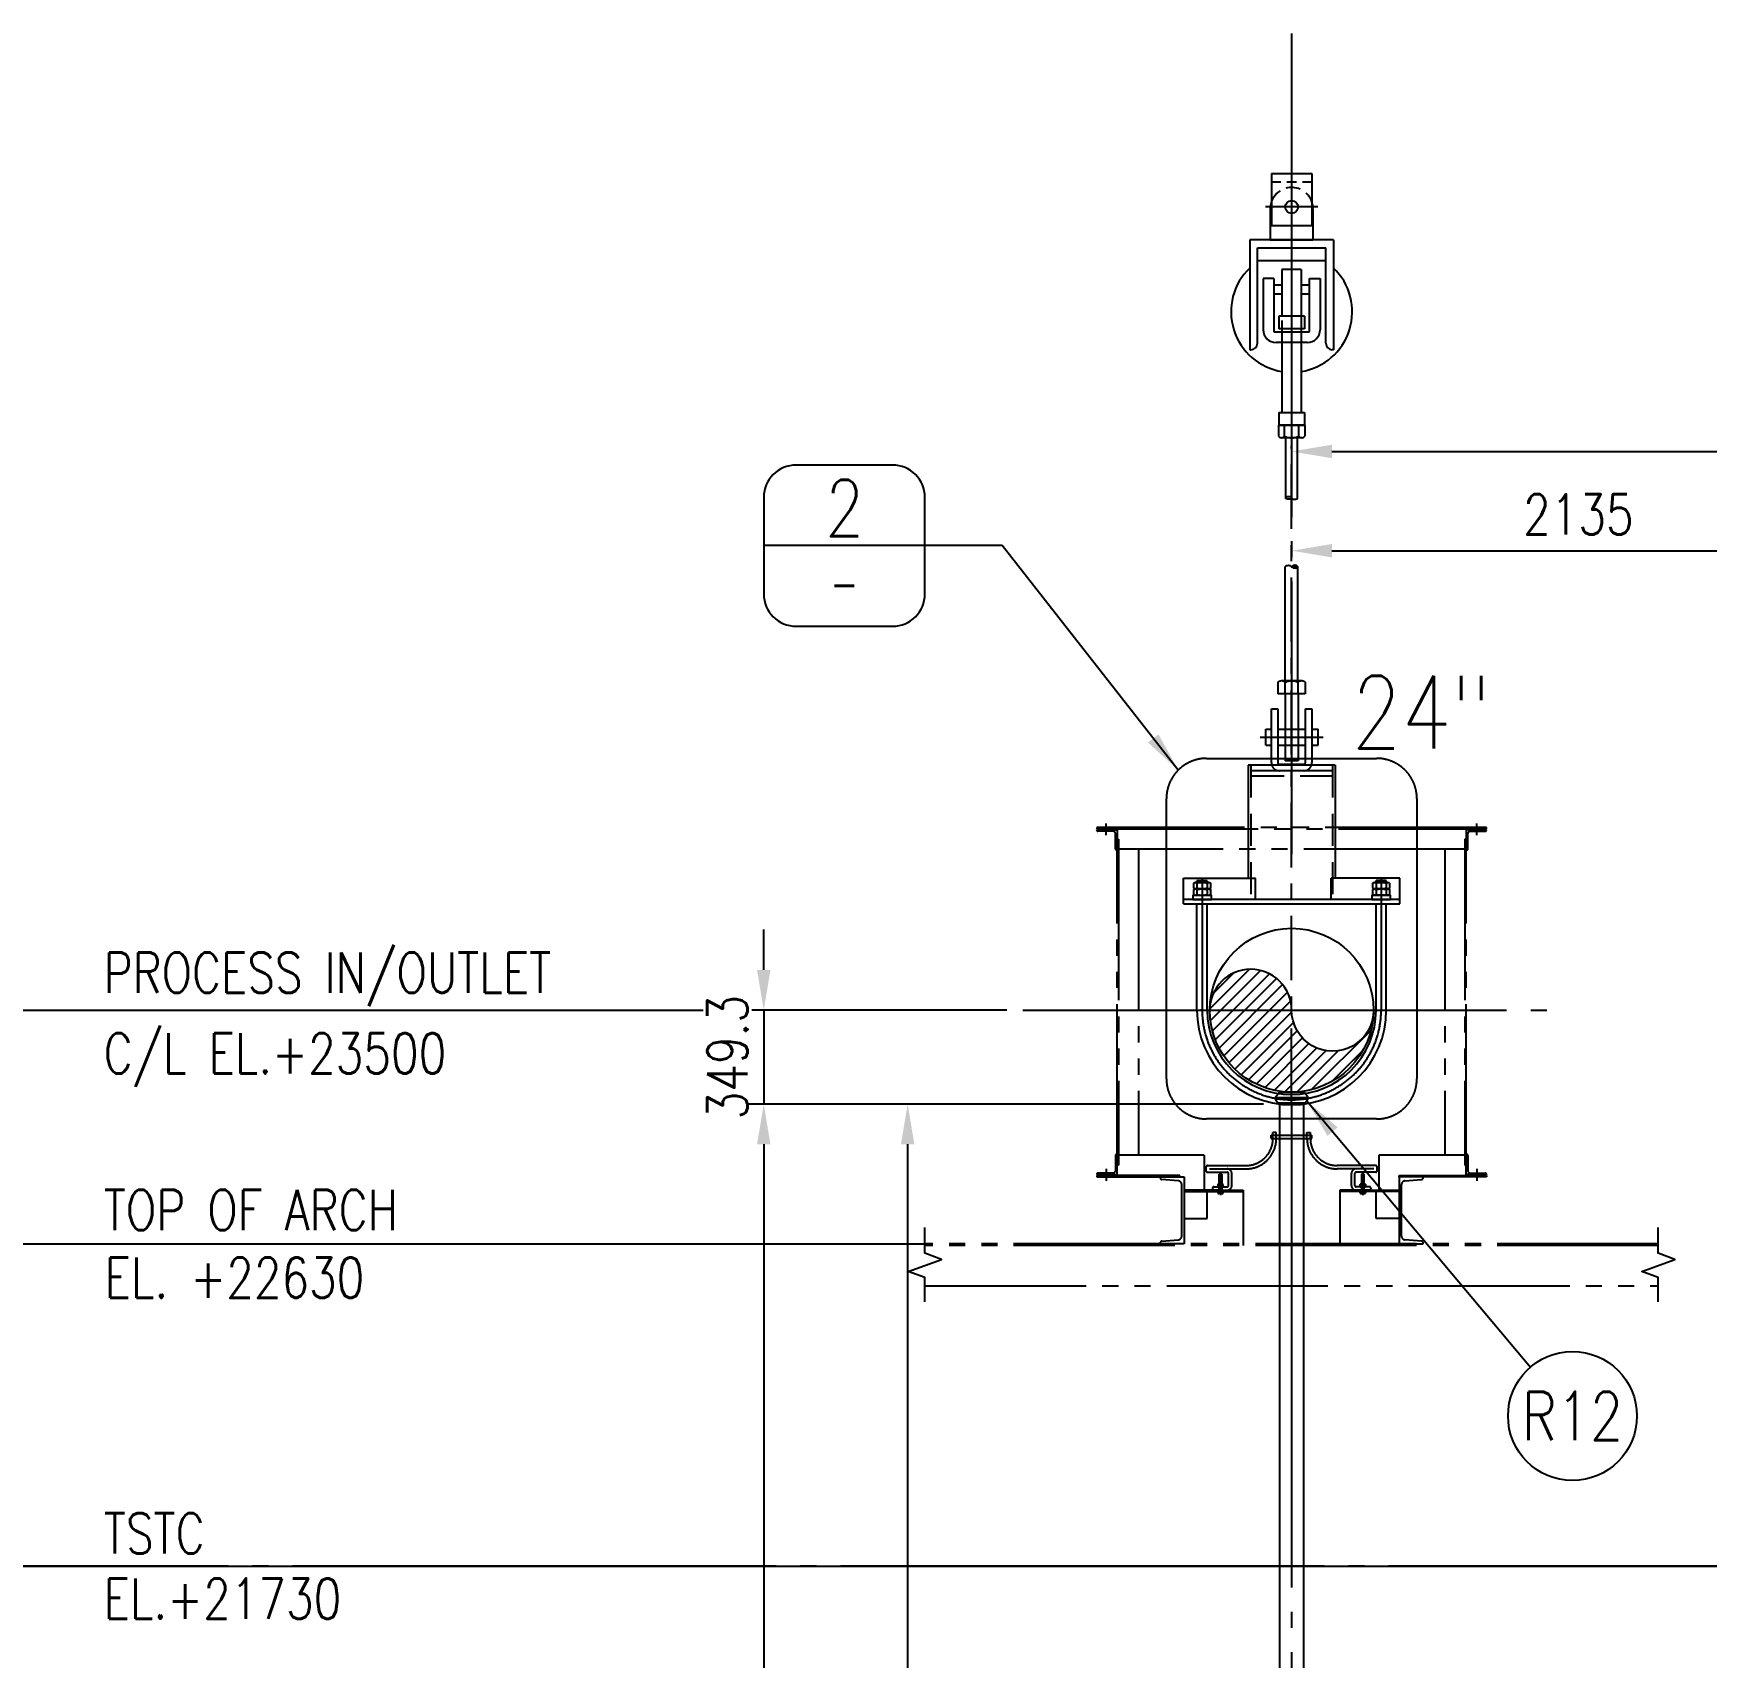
# Model space of a CAD drawing. Header units: millimetres. Extents: x 0 to 91981, y -132907 to 77676.
# Drawn here: x 18796 to 25024, y 57083 to 63129 of the extents above; entities that cross this region are included whole.
import ezdxf
from ezdxf.enums import TextEntityAlignment as Align

# ---------------------------------------------------------------- set-up
doc = ezdxf.new("R2010")
doc.units = ezdxf.units.MM
doc.header["$LTSCALE"] = 60
for name, pattern in [('CENTER', [7, 4, -1, 1, -1]), ('JNK-CENTER', [34, 30, -1.5, 1, -1.5]), ('JNK-HIDDEN', [3, 2, -1]), ('JNK-PHANTOM', [15, 10, -1, 1, -1, 1, -1]), ('PHA', [30, 20, -2, 2, -2, 2, -2])]:
    doc.linetypes.add(name, pattern=pattern)
for name, color, linetype in [('C', 1, 'CENTER'), ('CEN-R', 1, 'JNK-CENTER'), ('CENTER-R', 1, 'CENTER'), ('CON-C', 4, 'Continuous'), ('CON-G', 3, 'Continuous'), ('CON-W', 7, 'Continuous'), ('CON-Y', 2, 'Continuous'), ('CONT-Y', 2, 'Continuous'), ('Dim-W', 7, 'Continuous'), ('HID-Y', 2, 'JNK-HIDDEN'), ('PAN-W', 6, 'PHA'), ('PHA-M', 6, 'JNK-PHANTOM'), ('PHA-W', 7, 'JNK-PHANTOM'), ('rev-1', 2, 'Continuous'), ('STL-OBJT', 7, 'Continuous'), ('TXT-Y', 2, 'Continuous')]:
    doc.layers.add(name, color=color, linetype=linetype)
doc.layers.add('CONT-G', color=3, linetype='Continuous', lineweight=25)
doc.styles.add('SIMPLEX', font='simplex.shx', dxfattribs={"width": 0.8})
doc.dimstyles.new('DIM60', dxfattribs={"dimscale": 60, "dimtxt": 2.5, "dimasz": 2.5, "dimexe": 1, "dimexo": 1, "dimgap": 1, "dimtad": 1, "dimdsep": 46, "dimtxsty": 'SIMPLEX', "dimcen": 0, "dimclrd": 256, "dimclre": 256, "dimclrt": 2, "dimadec": 1, "dimazin": 2, "dimtfac": 1, "dimtix": 1, "dimtmove": 2, "dimatfit": 2, "dimfxl": 1, "dimarcsym": 1})
doc.dimstyles.new('DIM_60', dxfattribs={"dimscale": 60, "dimtxt": 2.5, "dimasz": 2.5, "dimexe": 1, "dimexo": 1, "dimgap": 1, "dimtad": 1, "dimdec": 4, "dimdsep": 46, "dimtxsty": 'SIMPLEX', "dimcen": 2.5, "dimclrd": 7, "dimclre": 7, "dimclrt": 2, "dimadec": 4, "dimazin": 2, "dimtfac": 1, "dimtdec": 4, "dimtmove": 0, "dimatfit": 2, "dimfxl": 0.18, "dimtolj": 1, "dimtzin": 0, "dimarcsym": 1})

# ---------------------------------------------------------------- blocks, each defined once
blk = doc.blocks.new('pipesece')
at = {"layer": 'CON-W'}
blk.add_lwpolyline([(0.5, 0, 0.44), (0, 0, -0.44), (-0.5, 0, -0.44), (0, 0)], format="xyb", dxfattribs=at)
blk.add_lwpolyline([(-0.45, 0, 0.31383), (0, 0, 0.31383)], format="xyb", close=True, dxfattribs=at)
blk = doc.blocks.new('A$C59B53160')
at = {"layer": 'PHA-M'}
for p, q in [((-23.6, 235.8, -596.2), (-23.6, 659.9, -596.2)), ((23.6, 235.8, -596.2), (23.6, 659.9, -596.2)), ((-50.8, 229.2, -596.2), (-50.8, 186.1, -596.2)), ((38.4, 235.8, -596.2), (-38.4, 235.8, -596.2)), ((-23.7, 186.1, -596.2), (-23.7, 229.2, -596.2)), ((23.7, 186.1, -596.2), (23.7, 229.2, -596.2)), ((50.8, 229.2, -596.2), (50.8, 186.1, -596.2)), ((-50.8, 186.1, -596.2), (50.8, 186.1, -596.2)), ((-23.7, 186.1, -596.2), (-23.7, -63.4, -596.2)), ((23.7, 186.1, -596.2), (23.7, -63.4, -596.2)), ((-23.7, -63.4, -596.2), (23.7, -63.4, -596.2))]:
    blk.add_line(p, q, dxfattribs=at)
for centre, radius, start, end in [((-37.3, 218.6, -596.2), 17.2, 38.08711, 141.91289), ((0, 189.6, -596.2), 46.2, 59.10912, 120.89088), ((37.3, 218.6, -596.2), 17.2, 38.08711, 141.91289)]:
    blk.add_arc(centre, radius, start, end, dxfattribs=at)
at = {"layer": 'PHA-W', "xscale": 47.25751289335312, "yscale": 47.25751289335312, "zscale": 47.25751289335312}
blk.add_blockref('pipesece', (0, 659.9, -596.2), dxfattribs=at)
blk = doc.blocks.new('A$C1C12395C')
at = {"layer": 'CEN-R'}
blk.add_line((0, 0), (0, 44.4), dxfattribs=at)
at = {"layer": 'CONT-G'}
for p, q in [((-61.1, 24.3), (-46.8, 44.4)), ((-61.1, 19.3), (-61.1, 24.3)), ((-61.1, 24.3), (61.1, 24.3)), ((-61.1, 19.3), (61.1, 19.3)), ((-61.1, 19.3), (-51, 5)), ((-44.4, 0), (-51, 5)), ((-51, 5), (51, 5)), ((-46.8, 44.4), (46.8, 44.4)), ((-44.4, 0), (44.4, 0)), ((44.4, 0), (51, 5)), ((61.1, 24.3), (46.8, 44.4)), ((61.1, 19.3), (51, 5)), ((61.1, 19.3), (61.1, 24.3))]:
    blk.add_line(p, q, dxfattribs=at)
blk = doc.blocks.new('pipesec')
at = {"layer": 'CON-W'}
for p, q in [((0.121, 0.485), (0.485, 0.121)), ((0.244, 0.437), (0.437, 0.244)), ((0.247, 0.211), (0.498, -0.041)), ((0.248, 0.284), (0.499, 0.033)), ((0.204, 0.105), (0.473, -0.163)), ((0.23, 0.153), (0.489, -0.105)), ((0.012, 0), (0.36, -0.347)), ((0.075, 0.011), (0.394, -0.308)), ((0.126, 0.034), (0.425, -0.264)), ((0.169, 0.066), (0.451, -0.216)), ((-0.193, -0.092), (0.181, -0.466)), ((-0.156, -0.055), (0.232, -0.443)), ((-0.111, -0.026), (0.279, -0.415)), ((-0.056, -0.006), (0.321, -0.383)), ((-0.243, -0.191), (0.063, -0.496)), ((-0.223, -0.136), (0.125, -0.484)), ((-0.25, -0.258), (-0.008, -0.5)), ((-0.227, -0.355), (-0.105, -0.477))]:
    blk.add_line(p, q, dxfattribs=at)
blk.add_lwpolyline([(0, 0.5, -1), (0, 0, 1), (0, -0.5, 1)], format="xyb", dxfattribs=at)
blk = doc.blocks.new('SP-FE2')
at = {"color": 1, "linetype": 'CENTER'}
blk.add_line((97.4, -104.1), (-97.6, -104.1), dxfattribs=at)
at = {"layer": 'CEN-R'}
blk.add_line((0, 58), (0, -1229), dxfattribs=at)
at = {"layer": 'CON-Y'}
blk.add_circle((-0.1, -104.1), 23.8, dxfattribs=at)
for start, end in [(133.81816, 260.83148), (279.1699, 46.18184)]:
    blk.add_arc((0, -494.1), 225.5, start, end, dxfattribs=at)
at = {"layer": 'CONT-Y'}
for p, q in [((-75, 20.9), (-75, -173)), ((-75, 20.9), (75, 20.9)), ((75, 20.9), (75, -173)), ((-40.3, -11.3), (-75, -11.3)), ((18.1, -11.3), (-17.5, -11.3)), ((75, -11.3), (40, -11.3)), ((-79.5, -110.9), (-79.5, -226.9)), ((79.5, -110.9), (79.5, -226.9)), ((-75, -173), (75, -173)), ((156.1, -226.9), (-156.1, -226.9)), ((-156.1, -226.9), (-156.1, -635.6)), ((-79.5, -226.9), (79.5, -226.9)), ((156.1, -226.9), (156.1, -635.6)), ((-127.4, -255.9), (127.4, -255.9)), ((-127.4, -611.6), (-127.4, -255.9)), ((-127.4, -303.9), (127.4, -303.9)), ((127.4, -611.6), (127.4, -255.9)), ((-105.8, -370.1), (-105.8, -561)), ((-66.7, -370.1), (-105.8, -370.1)), ((-66.7, -370.1), (-66.7, -569.1)), ((35.9, -336.4), (-35.9, -336.4)), ((-35.9, -336.4), (-35.9, -510.3)), ((35.9, -336.4), (35.9, -510.3)), ((66.7, -569.1), (66.7, -370.1)), ((66.7, -370.1), (105.8, -370.1)), ((105.8, -370.1), (105.8, -561)), ((-66.7, -394), (-35.9, -394)), ((-66.7, -427.5), (-35.9, -427.5)), ((35.9, -394), (66.7, -394)), ((35.9, -427.5), (66.7, -427.5)), ((47.9, -510.3), (-47.9, -510.3)), ((-47.9, -510.3), (-47.9, -558.2)), ((47.9, -558.2), (-47.9, -558.2)), ((-35.9, -526.6), (-35.9, -869)), ((-35.9, -558.2), (-35.9, -569.1)), ((35.9, -499), (35.9, -869)), ((35.9, -558.2), (35.9, -569.1)), ((47.9, -510.3), (47.9, -558.2)), ((-66.7, -569.1), (66.7, -569.1)), ((57.9, -608.9), (-57.9, -608.9)), ((-35.9, -608.9), (-35.9, -869)), ((35.9, -608.9), (35.9, -869)), ((-156.1, -635.6), (-151.4, -635.6)), ((156.1, -635.6), (151.4, -635.6)), ((-47.9, -869), (47.9, -869)), ((-47.9, -869), (-47.9, -916.9)), ((47.9, -869), (47.9, -916.9)), ((49, -916.9), (-49, -916.9)), ((-49, -916.9), (-49, -957.6)), ((-47.9, -916.9), (47.9, -916.9)), ((-27, -957.6), (-27, -916.9)), ((27, -957.6), (27, -916.9)), ((49, -916.9), (49, -957.6)), ((38, -963.2), (-38, -963.2)), ((25.6, -963.2), (-25.6, -963.2)), ((-22.2, -1186.9), (-22.2, -963.2)), ((22.2, -1186.9), (22.2, -963.2))]:
    blk.add_line(p, q, dxfattribs=at)
for centre, radius, start, end in [((0, -110.9), 79.5, 122.59536, 146.99817), ((0, -110.9), 79.5, 66.30972, 106.00822), ((0, -110.9), 79.5, 33.00183, 46.57738), ((0, -110.9), 79.5, 146.99817, 180), ((0, -110.9), 79.5, 0, 33.00183), ((-151.4, -611.6), 24, 270, 0), ((-57.9, -561), 47.9, 180, 270), ((57.9, -561), 47.9, 270, 0), ((151.4, -611.6), 24, 180, 270), ((-38, -949.6), 13.6, 216.07813, 323.92187), ((0, -894.9), 68.3, 246.67488, 293.32512), ((38, -949.6), 13.6, 216.07813, 323.92187)]:
    blk.add_arc(centre, radius, start, end, dxfattribs=at)
blk.add_ellipse((-11.1, -1186.9), major_axis=(-11.1, 0), ratio=0.480082, dxfattribs=at)
blk.add_ellipse((11.1, -1186.9), major_axis=(11.1, 0), ratio=0.480082, start_param=3.141593, end_param=6.283185, dxfattribs=at)
blk = doc.blocks.new('*D1022')
at = {"layer": 'DEFPOINTS', "color": 0, "transparency": 16777216}
for p in [(22479.7, 59492.7), (21514.7, 59143.4), (23435.3, 59143.4)]:
    blk.add_point(p, dxfattribs=at)
at = {"layer": 'Dim-W', "linetype": 'ByBlock', "lineweight": -2, "transparency": 16777216}
for p, q in [((21514.7, 59642.7), (21514.7, 59792.7)), ((22419.7, 59492.7), (21454.7, 59492.7)), ((21514.7, 59492.7), (21514.7, 59143.4)), ((23375.3, 59143.4), (21454.7, 59143.4)), ((21514.7, 58993.4), (21514.7, 58843.4))]:
    blk.add_line(p, q, dxfattribs=at)
at = {"layer": 'Dim-W', "transparency": 16777216}
for points in [[(21489.7, 59642.7), (21539.7, 59642.7), (21514.7, 59492.7)], [(21489.7, 58993.4), (21539.7, 58993.4), (21514.7, 59143.4)]]:
    blk.add_solid(points, dxfattribs=at)
at = {"layer": 'Dim-W', "color": 2, "transparency": 16777216, "insert": (21379.7, 59318), "char_height": 150, "attachment_point": 5, "rotation": 90, "style": 'SIMPLEX', "bg_fill": 3, "box_fill_scale": 1.1, "bg_fill_color": 256, "bg_fill_true_color": 13158600, "bg_fill_transparency": 0}
blk.add_mtext('349.3', dxfattribs=at)
blk = doc.blocks.new('*D884')
at = {"layer": 'DEFPOINTS', "color": 0, "transparency": 16777216}
for p in [(23435.3, 59143.4), (21514.7, 49266.7), (23435.3, 49266.7)]:
    blk.add_point(p, dxfattribs=at)
at = {"layer": 'Dim-W', "linetype": 'ByBlock', "lineweight": -2, "transparency": 16777216}
for p, q in [((23375.3, 59143.4), (21454.7, 59143.4)), ((21514.7, 58993.4), (21514.7, 49416.7)), ((23375.3, 49266.7), (21454.7, 49266.7))]:
    blk.add_line(p, q, dxfattribs=at)
at = {"layer": 'Dim-W', "transparency": 16777216}
for points in [[(21489.7, 58993.4), (21539.7, 58993.4), (21514.7, 59143.4)], [(21489.7, 49416.7), (21539.7, 49416.7), (21514.7, 49266.7)]]:
    blk.add_solid(points, dxfattribs=at)
at = {"layer": 'Dim-W', "color": 2, "transparency": 16777216, "insert": (21379.7, 54205), "char_height": 150, "attachment_point": 5, "rotation": 90, "style": 'SIMPLEX'}
blk.add_mtext('9876.7', dxfattribs=at)
blk = doc.blocks.new('*D885')
at = {"layer": 'DEFPOINTS', "color": 0, "transparency": 16777216}
for p in [(23479.7, 61572.6), (27749.7, 61572.6), (27749.7, 61572.6)]:
    blk.add_point(p, dxfattribs=at)
at = {"layer": 'Dim-W', "color": 7, "linetype": 'ByBlock', "lineweight": -2, "transparency": 16777216}
blk.add_line((23629.7, 61572.6), (27599.7, 61572.6), dxfattribs=at)
at = {"layer": 'Dim-W', "color": 7, "transparency": 16777216}
for points in [[(23629.7, 61597.6), (23629.7, 61547.6), (23479.7, 61572.6)], [(27599.7, 61597.6), (27599.7, 61547.6), (27749.7, 61572.6)]]:
    blk.add_solid(points, dxfattribs=at)
at = {"layer": 'Dim-W', "color": 2, "transparency": 16777216, "insert": (25614.7, 61707.6), "char_height": 150, "attachment_point": 5, "style": 'SIMPLEX', "bg_fill": 3, "box_fill_scale": 1.1, "bg_fill_color": 256, "bg_fill_true_color": 13158600, "bg_fill_transparency": 0}
blk.add_mtext('\\A1;4270', dxfattribs=at)
blk = doc.blocks.new('*D886')
at = {"layer": 'DEFPOINTS', "color": 0, "transparency": 16777216}
for p in [(23479.7, 61203.2), (25614.7, 61203.2), (25614.7, 61203.2)]:
    blk.add_point(p, dxfattribs=at)
at = {"layer": 'Dim-W', "color": 7, "linetype": 'ByBlock', "lineweight": -2, "transparency": 16777216}
blk.add_line((23629.7, 61203.2), (25464.7, 61203.2), dxfattribs=at)
at = {"layer": 'Dim-W', "color": 7, "transparency": 16777216}
for points in [[(23629.7, 61228.2), (23629.7, 61178.2), (23479.7, 61203.2)], [(25464.7, 61228.2), (25464.7, 61178.2), (25614.7, 61203.2)]]:
    blk.add_solid(points, dxfattribs=at)
at = {"layer": 'Dim-W', "color": 2, "transparency": 16777216, "insert": (24547.2, 61338.2), "char_height": 150, "attachment_point": 5, "style": 'SIMPLEX'}
blk.add_mtext('\\A1;2135', dxfattribs=at)
blk = doc.blocks.new('det-tag')
at = {"layer": 'CON-Y'}
blk.add_line((5, 0), (-5, 0), dxfattribs=at)
blk.add_lwpolyline([(-3, -5), (3, -5, 0.414214), (5, -3), (5, 3, 0.414214), (3, 5), (-3, 5, 0.414214), (-5, 3), (-5, -3, 0.414214)], format="xyb", close=True, dxfattribs=at)
at = {"layer": 'CON-G', "style": 'SIMPLEX', "width": 0.8}
blk.add_attdef('TAG', text='', height=3.5, dxfattribs=at).set_placement((0.02, 0.58), align=Align.CENTER)
at = {"layer": 'CON-Y', "style": 'SIMPLEX', "width": 0.8}
blk.add_attdef('-8888', text='', height=2, dxfattribs=at).set_placement((0, -3.34), align=Align.CENTER)
blk = doc.blocks.new('piec-tag')
at = {"layer": 'CON-Y'}
blk.add_circle((0, 0), 4, dxfattribs=at)
at = {"layer": 'CON-G', "style": 'SIMPLEX', "width": 0.8}
blk.add_attdef('P.N', text='', height=3, dxfattribs=at).set_placement((0, 0), align=Align.MIDDLE)
at = {"layer": 'CON-G', "style": 'SIMPLEX', "width": 0.8, "flags": 1}
blk.add_attdef('BOM', (4.48, -3.74), '', height=2.5, dxfattribs=at)
blk = doc.blocks.new('U-BEND NUTS')
at = {"layer": 'CENTER-R'}
blk.add_line((0, 232), (0, 0), dxfattribs=at)
at = {"layer": 'CON-W', "color": 3}
for p, q in [((75, 192), (-75, 192)), ((57, 212), (-57, 212)), ((-57, 192), (-57, 212)), ((57, 192), (57, 212)), ((75, 120), (-75, 120)), ((75, 120), (-75, 120)), ((75, 48), (-75, 48)), ((-57, 185), (-57, 127)), ((-57, 113), (-57, 55)), ((57, 185), (57, 127)), ((57, 113), (57, 55))]:
    blk.add_line(p, q, dxfattribs=at)
for points in [[(-93, 185, -0.372659), (-57, 185, -0.117627), (57, 185, -0.372659), (93, 185), (93, 127, -0.372659), (57, 127, -0.117627), (-57, 127, -0.372659), (-93, 127)], [(-93, 113, -0.372659), (-57, 113, -0.117627), (57, 113, -0.372659), (93, 113), (93, 55, -0.372659), (57, 55, -0.117627), (-57, 55, -0.372659), (-93, 55)]]:
    blk.add_lwpolyline(points, format="xyb", close=True, dxfattribs=at)
blk.add_lwpolyline([(105, 0), (105, 48), (-105, 48), (-105, 0)], close=True, dxfattribs=at)
blk = doc.blocks.new('*D1029')
at = {"layer": 'DEFPOINTS', "color": 0, "transparency": 16777216}
for p in [(22050.5, 59143.4), (23435.3, 59143.4), (23365, 53616.7)]:
    blk.add_point(p, dxfattribs=at)
at = {"layer": 'Dim-W', "linetype": 'ByBlock', "lineweight": -2, "transparency": 16777216}
for p, q in [((23375.3, 59143.4), (21990.5, 59143.4)), ((22050.5, 53766.7), (22050.5, 58993.4)), ((23305, 53616.7), (21990.5, 53616.7))]:
    blk.add_line(p, q, dxfattribs=at)
at = {"layer": 'Dim-W', "transparency": 16777216}
for points in [[(22025.5, 58993.4), (22075.5, 58993.4), (22050.5, 59143.4)], [(22025.5, 53766.7), (22075.5, 53766.7), (22050.5, 53616.7)]]:
    blk.add_solid(points, dxfattribs=at)
at = {"layer": 'Dim-W', "color": 2, "transparency": 16777216, "insert": (21915.5, 56380), "char_height": 150, "attachment_point": 5, "rotation": 90, "style": 'SIMPLEX'}
blk.add_mtext('5526.7', dxfattribs=at)

msp = doc.modelspace()

# ---------------------------------------------------------------- linework, layer by layer
at = {"linetype": 'Continuous'}
for points in [[(22114.73776, 58407.62721), (22114.73776, 58497.62721), (22052.91952, 58520.12721), (22176.556, 58565.12721), (22114.73776, 58587.62721), (22114.73776, 58683.25221)], [(24844.73776, 58407.62721), (24844.73776, 58497.62721), (24782.91952, 58520.12721), (24906.556, 58565.12721), (24844.73776, 58587.62721), (24844.73776, 58683.25221)]]:
    msp.add_lwpolyline(points, dxfattribs=at)
at = {"layer": 'C'}
msp.add_line((23362.58915, 60509.22512), (23596.88636, 60509.22512), dxfattribs=at)
msp.add_line((23362.58915, 60509.22512), (23596.88636, 60509.22512), dxfattribs=at)
at = {"layer": 'CEN-R'}
for p, q in [((23479.73775, 63128.65157), (23479.73775, 60073.65157)), ((23813.05775, 59904.27939), (23813.05776, 59492.70583)), ((22479.73776, 59492.65157), (24479.73776, 59492.65157)), ((23479.73776, 59143.40157), (23479.73776, 49266.62512)), ((27680.82775, 57422.65157), (5743.09309, 57422.65157))]:
    msp.add_line(p, q, dxfattribs=at)
at = {"layer": 'CENTER-R'}
msp.add_line((23479.73776, 59184.01494), (23479.73776, 61593.20082), dxfattribs=at)
msp.add_line((23479.73776, 59184.01494), (23479.73776, 61593.20082), dxfattribs=at)
at = {"layer": 'CON-G'}
for p, q in [((23882.05776, 59904.22512), (23077.41776, 59904.22512)), ((23077.41776, 59888.22512), (23077.41776, 59904.22512)), ((23077.41776, 59888.22512), (23882.05776, 59888.22512)), ((23882.05776, 59888.22512), (23882.05776, 59904.22512)), ((23149.53776, 59492.65157), (23140.01776, 59492.65157)), ((23809.93776, 59492.65157), (23819.45776, 59492.65157))]:
    msp.add_line(p, q, dxfattribs=at)
at = {"layer": 'CON-W', "color": 3}
for p, q in [((23077.41776, 59904.22513), (23077.41776, 59984.22513)), ((23077.41776, 59984.22512), (23344.77751, 59984.22512)), ((23344.77751, 59904.22515), (23344.77751, 59984.22515)), ((23882.05776, 59984.22513), (23626.37751, 59984.22514)), ((23626.37751, 59904.22513), (23626.37751, 59984.22513)), ((23882.05776, 59904.22513), (23882.05776, 59984.22513)), ((23794.05776, 59492.70583), (23794.05776, 59888.27938)), ((23832.05776, 59492.70583), (23832.05776, 59888.27938)), ((23784.53776, 59492.65157), (23794.05775, 59492.64988))]:
    msp.add_line(p, q, dxfattribs=at)
at = {"layer": 'CON-W'}
for p, q in [((18256.3315, 59492.65157), (21304.73776, 59492.65157)), ((18256.3315, 58622.65157), (22114.73776, 58622.65157)), ((16608.39309, 57422.65157), (27680.82775, 57422.65157))]:
    msp.add_line(p, q, dxfattribs=at)
at = {"layer": 'CON-W', "color": 3}
msp.add_circle((23479.73776, 59492.65157), 304.8, dxfattribs=at)
at = {"layer": 'CONT-G'}
for p, q in [((23317.78776, 60404.22512), (23317.78776, 59984.22512)), ((23641.68776, 60404.22512), (23317.78776, 60404.22512)), ((23317.78776, 60404.22512), (23317.78776, 59984.22512)), ((23641.68776, 60404.22512), (23317.78776, 60404.22512)), ((23641.68776, 60404.22512), (23641.68776, 59984.22514)), ((23641.68776, 60404.22512), (23641.68776, 59984.22514))]:
    msp.add_line(p, q, dxfattribs=at)
msp.add_lwpolyline([(23435.28776, 49266.65157), (23435.28776, 59143.40157), (23524.18776, 59143.40157), (23524.18776, 49266.65157)], close=True, dxfattribs=at)
at = {"layer": 'HID-Y', "color": 2}
for p, q in [((23328.09776, 60404.22512), (23328.09776, 59904.22512)), ((23328.09776, 60404.22512), (23328.09776, 59904.22512)), ((23631.37776, 60384.22512), (23328.09776, 60384.22512)), ((23631.37776, 60384.22512), (23328.09776, 60384.22512)), ((23631.37776, 60364.22512), (23328.09776, 60364.22512)), ((23631.37776, 60364.22512), (23328.09776, 60364.22512)), ((23631.37776, 60404.22512), (23631.37776, 59904.22512)), ((23631.37776, 60404.22512), (23631.37776, 59904.22512))]:
    msp.add_line(p, q, dxfattribs=at)
at = {"layer": 'PAN-W'}
for p, q in [((23384.30373, 60539.22512), (23404.30373, 60539.22512)), ((23384.30373, 60479.22512), (23384.30373, 60539.22512)), ((23384.30373, 60539.22512), (23404.30373, 60539.22512)), ((23384.30373, 60479.22512), (23384.30373, 60539.22512)), ((23428.30373, 60539.22512), (23531.17179, 60539.22512)), ((23428.30373, 60539.22512), (23531.17179, 60539.22512)), ((23555.17179, 60539.22512), (23578.03987, 60539.22512)), ((23555.17179, 60539.22512), (23578.03987, 60539.22512)), ((23578.03987, 60479.22512), (23578.03987, 60539.22512)), ((23578.03987, 60479.22512), (23578.03987, 60539.22512)), ((23384.30373, 60479.22512), (23404.30373, 60479.22512)), ((23384.30373, 60479.22512), (23404.30373, 60479.22512)), ((23428.30373, 60479.22512), (23531.17179, 60479.22512)), ((23428.30373, 60479.22512), (23531.17179, 60479.22512)), ((23555.17179, 60479.22512), (23578.03987, 60479.22512)), ((23555.17179, 60479.22512), (23578.03987, 60479.22512))]:
    msp.add_line(p, q, dxfattribs=at)
msp.add_lwpolyline([(23428.30373, 60414.22512, 0.4142135624), (23434.30373, 60408.22512), (23525.17179, 60408.22512, 0.4142135624), (23531.17179, 60414.22512), (23531.17179, 60614.22512), (23555.17179, 60614.22512), (23555.17179, 60414.22512, -0.4142135624), (23525.17179, 60384.22512), (23434.30373, 60384.22512, -0.4142135624), (23404.30373, 60414.22512), (23404.30373, 60614.22512), (23428.30373, 60614.22512)], format="xyb", close=True, dxfattribs=at)
msp.add_lwpolyline([(23428.30373, 60414.22512, 0.4142135624), (23434.30373, 60408.22512), (23525.17179, 60408.22512, 0.4142135624), (23531.17179, 60414.22512), (23531.17179, 60614.22512), (23555.17179, 60614.22512), (23555.17179, 60414.22512, -0.4142135624), (23525.17179, 60384.22512), (23434.30373, 60384.22512, -0.4142135624), (23404.30373, 60414.22512), (23404.30373, 60614.22512), (23428.30373, 60614.22512)], format="xyb", close=True, dxfattribs=at)
at = {"layer": 'PHA-M'}
for p, q in [((22789.73776, 60143.65157), (22789.73776, 60187.65157)), ((24169.73776, 60143.65157), (24169.73776, 60187.65157)), ((24124.73776, 60092.65157), (22834.73776, 60092.65157)), ((22909.73776, 60092.65157), (22909.73776, 58952.65157)), ((24049.73776, 60092.65157), (24049.73776, 58952.65157)), ((23404.08776, 59014.61569), (23404.08776, 59027.11569)), ((23404.08776, 59027.11569), (23555.38776, 59027.11569)), ((23404.08776, 59014.61569), (23555.38776, 59014.61569)), ((23410.08776, 59014.53803), (23410.08776, 59037.55157)), ((23422.58776, 59037.55157), (23410.08776, 59037.55157)), ((23422.58776, 59014.61569), (23422.58776, 59037.55157)), ((23536.88776, 59014.61569), (23536.88776, 59037.55157)), ((23536.88776, 59037.55157), (23549.38776, 59037.55157)), ((23549.38776, 59014.53803), (23549.38776, 59037.55157)), ((23555.38776, 59014.61569), (23555.38776, 59027.11569)), ((23154.73777, 58952.65157), (22834.73776, 58952.65157)), ((23154.73777, 58952.65157), (23154.73777, 58822.65157)), ((24124.73776, 58952.65157), (23804.73776, 58952.65157)), ((23804.73776, 58952.65157), (23804.73776, 58822.65157)), ((22789.73776, 58901.65157), (22789.73776, 58857.65157)), ((23161.77114, 58894.53803), (23161.77114, 58909.53803)), ((23166.77114, 58914.53803), (23310.08776, 58914.53803)), ((23166.77114, 58889.53803), (23239.73776, 58889.53803)), ((23174.27114, 58902.03803), (23310.08776, 58902.03803)), ((23219.73776, 58881.65157), (23209.73776, 58881.65157)), ((23214.73776, 58891.32402), (23214.73776, 58803.96643)), ((23244.73776, 58840.15157), (23244.73776, 58884.53803)), ((23257.23776, 58840.15157), (23257.23776, 58884.53803)), ((23792.70438, 58914.53803), (23649.38776, 58914.53803)), ((23785.20438, 58902.03803), (23649.38776, 58902.03803)), ((23702.23776, 58840.15157), (23702.23776, 58884.53803)), ((23714.73776, 58840.15157), (23714.73776, 58884.53803)), ((23792.70438, 58889.53803), (23719.73776, 58889.53803)), ((23744.73776, 58891.32402), (23744.73776, 58803.96643)), ((23797.70438, 58894.53803), (23797.70438, 58909.53803)), ((24169.73776, 58901.65157), (24169.73776, 58857.65157)), ((23219.73776, 58822.65157), (23079.73776, 58822.65157)), ((23189.73776, 58835.15157), (23239.73776, 58835.15157)), ((23207.29556, 58845.15157), (23222.17996, 58845.15157)), ((23207.29556, 58835.15157), (23222.17996, 58835.15157)), ((23222.17996, 58810.65157), (23207.29556, 58810.65157)), ((23209.73776, 58844.22036), (23209.73776, 58836.08278)), ((23219.73776, 58844.22036), (23219.73776, 58836.08278)), ((23299.73776, 58822.65157), (23299.73776, 58616.65157)), ((23659.73776, 58822.65157), (23659.73776, 58616.65157)), ((23769.73776, 58835.15157), (23719.73776, 58835.15157)), ((23752.17996, 58845.15157), (23737.29556, 58845.15157)), ((23752.17996, 58835.15157), (23737.29556, 58835.15157)), ((23737.29556, 58810.65157), (23752.17996, 58810.65157)), ((23739.73776, 58844.22036), (23739.73776, 58836.08278)), ((23739.73776, 58822.65157), (23879.73776, 58822.65157)), ((23749.73776, 58844.22036), (23749.73776, 58836.08278)), ((24844.73776, 58622.65157), (22114.73776, 58622.65157)), ((24844.73776, 58616.65157), (22114.73776, 58616.65157)), ((22114.73776, 58466.65157), (24844.73776, 58466.65157))]:
    msp.add_line(p, q, dxfattribs=at)
at = {"layer": 'PHA-M', "ltscale": 60}
msp.add_line((23739.73776, 58881.65157), (23749.73776, 58881.65157), dxfattribs=at)
at = {"layer": 'PHA-M'}
for points in [[(24204.73776, 60172.65157), (22754.73776, 60172.65157), (22754.73776, 60167.65157), (24204.73776, 60167.65157)], [(22834.73776, 58915.65157), (22829.73776, 58915.65157), (22829.73776, 60129.65157), (22834.73776, 60129.65157)], [(24124.73776, 58915.65157), (24129.73776, 58915.65157), (24129.73776, 60129.65157), (24124.73776, 60129.65157)], [(23063.73776, 58877.65157), (22754.73776, 58877.65157), (22754.73776, 58872.65157), (23063.73776, 58872.65157)], [(23879.73776, 58877.65157), (24204.73776, 58877.65157), (24204.73776, 58872.65157), (23879.73776, 58872.65157)]]:
    msp.add_lwpolyline(points, close=True, dxfattribs=at)
for points in [[(22829.73776, 60164.65157), (22829.73776, 60089.65157), (22827.73776, 60089.65157, -0.4142135624), (22823.73776, 60093.65157), (22823.73776, 60150.15157, 0.4142135624), (22815.23776, 60158.65157), (22758.73776, 60158.65157, -0.4142135624), (22754.73776, 60162.65157), (22754.73776, 60164.65157)], [(24129.73776, 60164.65157), (24129.73776, 60089.65157), (24131.73776, 60089.65157, 0.4142135624), (24135.73776, 60093.65157), (24135.73776, 60150.15157, -0.4142135624), (24144.23776, 60158.65157), (24200.73776, 60158.65157, 0.4142135624), (24204.73776, 60162.65157), (24204.73776, 60164.65157)], [(22829.73776, 58880.65157), (22829.73776, 58955.65157), (22827.73776, 58955.65157, 0.4142135624), (22823.73776, 58951.65157), (22823.73776, 58895.15157, -0.4142135624), (22815.23776, 58886.65157), (22758.73776, 58886.65157, 0.4142135624), (22754.73776, 58882.65157), (22754.73776, 58880.65157)], [(24129.73776, 58880.65157), (24129.73776, 58955.65157), (24131.73776, 58955.65157, -0.4142135624), (24135.73776, 58951.65157), (24135.73776, 58895.15157, 0.4142135624), (24144.23776, 58886.65157), (24200.73776, 58886.65157, -0.4142135624), (24204.73776, 58882.65157), (24204.73776, 58880.65157)], [(23079.73776, 58872.65157), (23079.73776, 58622.65157), (22989.73776, 58622.65157), (22989.73776, 58625.69397, -0.3888787319), (22996.12767, 58632.66733), (23057.95794, 58638.07678, 0.3888787319), (23070.73776, 58652.0235), (23070.73776, 58843.27965, 0.3888787319), (23057.95794, 58857.22637), (22996.12767, 58862.63582, -0.3888787319), (22989.73776, 58869.60918), (22989.73776, 58872.65157)], [(23879.73776, 58872.65157), (23879.73776, 58622.65157), (23969.73776, 58622.65157), (23969.73776, 58625.69397, 0.3888787319), (23963.34785, 58632.66733), (23901.51758, 58638.07678, -0.3888787319), (23888.73776, 58652.0235), (23888.73776, 58843.27965, -0.3888787319), (23901.51758, 58857.22637), (23963.34785, 58862.63582, 0.3888787319), (23969.73776, 58869.60918), (23969.73776, 58872.65157)], [(23224.73776, 58844.22036, 0.3726589127), (23219.73776, 58844.22036, 0.1862420053), (23209.73776, 58844.22036, 0.3726589127), (23204.73776, 58844.22036), (23204.73776, 58836.08278, 0.3726589127), (23209.73776, 58836.08278, 0.1862420053), (23219.73776, 58836.08278, 0.3726589127), (23224.73776, 58836.08278)], [(23204.73776, 58811.58278, 0.3726589127), (23209.73776, 58811.58278, 0.1862420053), (23219.73776, 58811.58278, 0.3726589127), (23224.73776, 58811.58278), (23224.73776, 58817.65157), (23204.73776, 58817.65157)], [(23734.73776, 58844.22036, -0.3726589127), (23739.73776, 58844.22036, -0.1862420053), (23749.73776, 58844.22036, -0.3726589127), (23754.73776, 58844.22036), (23754.73776, 58836.08278, -0.3726589127), (23749.73776, 58836.08278, -0.1862420053), (23739.73776, 58836.08278, -0.3726589127), (23734.73776, 58836.08278)], [(23754.73776, 58811.58278, -0.3726589127), (23749.73776, 58811.58278, -0.1862420053), (23739.73776, 58811.58278, -0.3726589127), (23734.73776, 58811.58278), (23734.73776, 58817.65157), (23754.73776, 58817.65157)]]:
    msp.add_lwpolyline(points, format="xyb", close=True, dxfattribs=at)
for points in [[(23209.73776, 58820.91952), (23210.73776, 58822.65157), (23210.73776, 58882.65157)], [(23209.73776, 58811.58278), (23209.73776, 58881.65157), (23210.73776, 58882.65157), (23218.73776, 58882.65157), (23219.73776, 58881.65157), (23219.73776, 58811.58278)], [(23219.73776, 58820.91952), (23218.73776, 58822.65157), (23218.73776, 58882.65157)], [(23739.73776, 58820.91952), (23740.73776, 58822.65157), (23740.73776, 58882.65157)], [(23749.73776, 58811.58278), (23749.73776, 58881.65157), (23748.73776, 58882.65157), (23740.73776, 58882.65157), (23739.73776, 58881.65157), (23739.73776, 58811.58278)], [(23749.73776, 58820.91952), (23748.73776, 58822.65157), (23748.73776, 58882.65157)], [(23079.73776, 58817.65157), (23299.73776, 58817.65157)], [(23079.73776, 58717.65157), (23164.73776, 58717.65157), (23164.73776, 58817.65157)], [(23879.73776, 58817.65157), (23659.73776, 58817.65157)], [(23879.73776, 58717.65157), (23794.73776, 58717.65157), (23794.73776, 58817.65157)]]:
    msp.add_lwpolyline(points, dxfattribs=at)
for points in [[(23184.73776, 58830.15157), (23184.73776, 58827.65157, 0.4142135624), (23189.73776, 58822.65157), (23299.73776, 58822.65157)], [(23774.73776, 58830.15157), (23774.73776, 58827.65157, -0.4142135624), (23769.73776, 58822.65157), (23659.73776, 58822.65157)]]:
    msp.add_lwpolyline(points, format="xyb", dxfattribs=at)
for centre, radius, start, end in [((23310.08776, 59014.53803), 100, 270, 0), ((23310.08776, 59014.53803), 112.5, 270, 0), ((23649.38776, 59014.53803), 112.5, 180, 270), ((23649.38776, 59014.53803), 100, 180, 270), ((23166.77114, 58909.53803), 5, 90, 180), ((23166.77114, 58894.53803), 5, 180, 270), ((23239.73776, 58884.53803), 17.5, 0, 90), ((23239.73776, 58884.53803), 5, 0, 90), ((23719.73776, 58884.53803), 17.5, 90, 180), ((23719.73776, 58884.53803), 5, 90, 180), ((23792.70438, 58909.53803), 5, 0, 90), ((23792.70438, 58894.53803), 5, 270, 0), ((23189.73776, 58830.15157), 5, 90, 180), ((23239.73776, 58840.15157), 5, 270, 0), ((23239.73776, 58840.15157), 17.5, 270, 0), ((23719.73776, 58840.15157), 17.5, 180, 270), ((23719.73776, 58840.15157), 5, 180, 270)]:
    msp.add_arc(centre, radius, start, end, dxfattribs=at)
at = {"layer": 'PHA-M', "ltscale": 60}
msp.add_arc((23769.73776, 58830.15157), 5, 0, 90, dxfattribs=at)

# ---------------------------------------------------------------- block references
at = {"xscale": 0.3333333333333333, "yscale": 0.3333333333333333, "zscale": 0.3333333333333333}
for p in [(23146.41776, 59904.17087), (23813.05785, 59904.27939)]:
    msp.add_blockref('U-BEND NUTS', p, dxfattribs=at)
at = {"layer": 'Dim-W'}
for name, p, xscale, yscale, zscale, rotation, values in [('det-tag', (21814.7378, 61221.98873), 60.00000000000001, 60.00000000000001, 60.00000000000001, 2.250298530708999e-06, {'TAG': '2', '-8888': '-'}), ('piec-tag', (24525.2065, 57982.1012), 59.99999999999999, 59.99999999999999, 59.99999999999999, 1.084767677913477e-06, {'P.N': 'R12'})]:
    msp.add_blockref(name, p, dxfattribs=dict(at, xscale=xscale, yscale=yscale, zscale=zscale, rotation=rotation)).add_auto_attribs(values)
at = {"layer": 'Dim-W', "xscale": 609.5999999657956, "yscale": 609.5999999657956, "zscale": 609.5999999657956, "rotation": 269.9999999956738}
msp.add_blockref('pipesec', (23479.73776, 59492.65157), dxfattribs=at)
at = {"layer": 'Dim-W', "extrusion": (0, 0, -1), "xscale": -1, "zscale": -1}
msp.add_blockref('A$C1C12395C', (-23479.73776, 59143.40157), dxfattribs=at)
at = {"layer": 'rev-1', "xscale": -1}
msp.add_blockref('A$C59B53160', (23479.73775, 60483.82512), dxfattribs=at)
msp.add_blockref('A$C59B53160', (23479.73775, 60483.82512), dxfattribs=at)
at = {"layer": 'STL-OBJT'}
msp.add_blockref('SP-FE2', (23479.73776, 62586.80117), dxfattribs=at)

# ---------------------------------------------------------------- texts
at = {"layer": 'CON-C', "style": 'SIMPLEX', "width": 0.8}
msp.add_text('24"', height=270, rotation=0.000003413, dxfattribs=at).set_placement((23962.5449, 60467.22515), align=Align.CENTER)
at = {"layer": 'CON-Y', "style": 'SIMPLEX', "width": 0.8}
for s, p in [('TSTC', (19058.33505, 57469.87534)), ('EL.+21730', (19057.69796, 57227.18834))]:
    msp.add_text(s, height=150, dxfattribs=at).set_placement(p)
at = {"layer": 'TXT-Y', "style": 'SIMPLEX', "width": 0.8}
for s, p in [('PROCESS IN/OUTLET', (19057.27661, 59557.76516)), ('C/L EL.+23500', (19057.27661, 59256.93144)), ('TOP OF ARCH', (19057.7553, 58674.25946)), ('EL. +22630', (19061.24648, 58421.75946))]:
    msp.add_text(s, height=150, rotation=360, dxfattribs=at).set_placement(p)

# ---------------------------------------------------------------- dimensions: what is measured, and where the dimension line sits
at = {"layer": 'Dim-W'}
dim = msp.add_linear_dim(base=(25614.73776, 61203.22499), p1=(23479.73775, 61203.22499), p2=(25614.73776, 61203.22499), dimstyle='DIM_60', dxfattribs=at)
dim.commit()
dim.dimension.update_dxf_attribs({"geometry": '*D886', "text_midpoint": (24547.23776, 61338.22499)})

# ---------------------------------------------------------------- leaders
for points in [[(23057.3544, 60386.27717), (22401.82922, 61221.98877), (21814.7378, 61221.98874)], [(23535.79827, 59155.5867), (24368.53012, 58163.9047)]]:
    msp.add_leader(points, dimstyle='DIM60', override={"dimgap": 1, "dimtad": 0}, dxfattribs=at)

# ---------------------------------------------------------------- next in the draw order: dimensions: what is measured, and where the dimension line sits
dim = msp.add_linear_dim(base=(27749.73777, 61572.62338), p1=(23479.73775, 61572.62338), p2=(27749.73777, 61572.62338), dimstyle='DIM_60', override={"dimtfill": 1}, dxfattribs=at)
dim.commit()
dim.dimension.update_dxf_attribs({"geometry": '*D885', "text_midpoint": (25614.73776, 61707.62338)})
dim = msp.add_linear_dim(base=(21514.7377595999, 59143.4015748734), p1=(22479.7377595997, 59492.6515748735), p2=(23435.2877595999, 59143.4015748734), angle=90, dimstyle='DIM60', override={"dimdec": 1, "dimtfill": 1}, dxfattribs=at)
dim.commit()
dim.dimension.update_dxf_attribs({"geometry": '*D1022', "text_midpoint": (21379.7377595999, 59318.0265748734)})

# ---------------------------------------------------------------- next in the draw order: linework, layer by layer
at = {"layer": 'CEN-R'}
msp.add_line((23146.41767, 59904.17087), (23146.41776, 59492.59732), dxfattribs=at)
msp.add_arc((23479.73776, 59492.70583), 333.32, 180, 0, dxfattribs=at)
at = {"layer": 'CON-W', "color": 3}
for p, q in [((23127.41776, 59492.59732), (23127.41776, 59888.17087)), ((23165.41776, 59492.59732), (23165.41776, 59888.17087)), ((23165.41776, 59492.65327), (23174.93775, 59492.65157))]:
    msp.add_line(p, q, dxfattribs=at)
for radius in [352.32, 314.32]:
    msp.add_arc((23479.73776, 59492.70583), radius, 180, 0, dxfattribs=at)
at = {"layer": 'PHA-W', "ltscale": 40}
msp.add_lwpolyline([(23163.42042, 60430.21116), (23796.0551, 60430.21116, -0.4142135624), (23946.0551, 60280.21116), (23946.0551, 59237.78529, -0.4142135624), (23796.0551, 59087.78529), (23163.42042, 59087.78529, -0.4142135624), (23013.42042, 59237.78529), (23013.42042, 60280.21116, -0.4142135624)], format="xyb", close=True, dxfattribs=at)

# ---------------------------------------------------------------- next in the draw order: dimensions: what is measured, and where the dimension line sits
at = {"layer": 'Dim-W'}
for base, p1, p2, override, picture, middle in [((21514.7377595999, 49266.6515748737), (23435.2877595999, 59143.4015748734), (23435.2877595999, 49266.6515748737), {"dimdec": 1}, '*D884', (21379.7377595999, 54205.0265748736)), ((22050.4817348882, 59143.4015748734), (23364.9923941123, 53616.6515748735), (23435.2877595999, 59143.4015748734), {"dimdec": 1, "dimtmove": 0, "dimatfit": 1}, '*D1029', (21915.4817348882, 56380.0265748735))]:
    dim = msp.add_linear_dim(base=base, p1=p1, p2=p2, angle=90, dimstyle='DIM60', override=override, dxfattribs=at)
    dim.commit()
    dim.dimension.update_dxf_attribs({"geometry": picture, "text_midpoint": middle})

doc.saveas('drawing.dxf')
